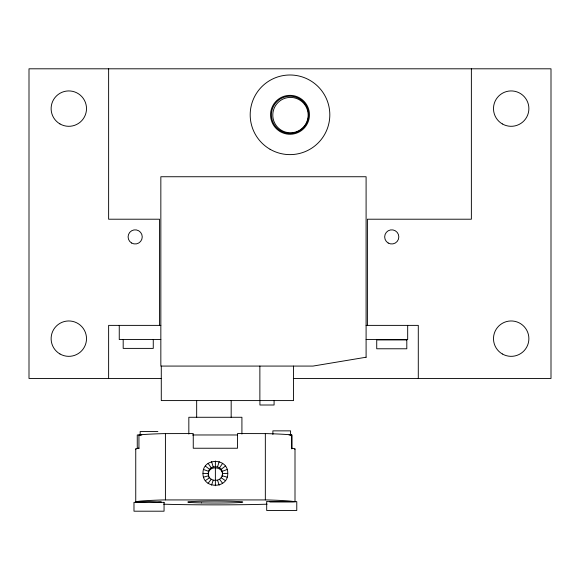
<?xml version="1.0" encoding="UTF-8"?>
<svg xmlns="http://www.w3.org/2000/svg" width="580" height="580" viewBox="0 0 580 580"><rect width="100%" height="100%" fill="white"/><g stroke="black" fill="none" stroke-linecap="round" stroke-linejoin="round"><path stroke-width="0.87" d="M208.292 474.571C207.988 464.45 225.185 466.371 222.213 476.397M202.986 473.352C202.463 457.482 228.288 457.482 227.759 473.352C228.288 489.223 202.463 489.223 202.986 473.352L208.292 473.541C207.995 482.611 222.749 482.611 222.452 473.541C222.749 464.471 207.995 464.471 208.292 473.541M217.558 466.813L219.204 461.578M211.548 485.126L213.186 480.269M219.537 467.813L222.655 463.34M208.089 483.365L211.214 479.261M221.103 469.379L225.395 466.073M205.349 480.632L209.648 477.695M222.104 471.351L227.157 469.524M203.594 477.18L208.64 475.723M269.852 501.925L293.603 501.925M222.452 473.541L227.759 473.352M157.666 502.367L161.407 502.062L149.016 501.627L136.633 502.062L140.367 502.367M291.805 448.905L291.805 434.971L291.102 434.884A79.627 2.806 0 0 0 267.09 433.615L237.495 433.564L237.495 448.238L193.256 448.238L193.256 433.564L163.661 433.615A79.627 2.806 0 0 0 139.642 434.884L138.939 434.971L138.939 448.231L137.946 448.354A79.627 2.806 0 0 0 135.988 449.232M295.002 449.007L295.002 502.062A79.627 2.806 0 0 0 292.798 501.403L291.102 501.192A79.627 2.806 0 0 0 267.09 499.924L163.661 499.924A79.627 2.806 0 0 0 139.642 501.192L137.946 501.403A79.627 2.806 0 0 0 136.728 502.498M160.841 325.38L108.627 325.38L108.627 378.464M366.096 325.38L418.289 325.38L418.289 378.464M160.841 339.532L119.255 339.532L119.255 325.38M366.096 339.532L407.682 339.532L407.682 325.38M161.312 378.464L29 378.464L29 68.803L551 68.803L551 378.464L293.335 378.464M157.862 431.571L140.172 431.571L140.172 435.152M141.774 434.971L137.264 434.971L137.264 448.238L139.07 448.238M192.517 434.971L237.495 434.971M289.087 434.971L291.805 434.971L291.805 448.238L292.798 448.354A79.627 2.806 0 0 1 294.756 449.232M267.017 501.635L296.771 501.635L296.771 510.487L266.691 510.487L266.691 501.635M222.104 475.723L227.157 477.18M203.594 469.524L208.64 471.351M221.103 477.695L225.395 480.632M205.349 466.073L209.648 469.379M219.537 479.261L222.655 483.365M208.089 463.34L211.214 467.813M208.865 477.195L208.539 476.397M217.558 480.269L219.204 485.126M211.548 461.578L213.186 466.813M471.373 68.803L471.373 219.211L367.415 219.211L367.415 325.38M293.552 366.074L293.552 400.584L161.284 400.584L161.284 366.074M290.58 435.341L290.58 430.86L272.883 430.86L272.883 434.442M274.086 400.584L274.086 405.007L259.927 405.007L259.927 400.584M265.336 433.564L265.336 499.88M259.869 366.074L259.869 400.584M241.918 434.087L241.918 417.274L188.833 417.274L188.833 434.087M231.173 400.584L231.173 417.39M215.376 460.977L215.376 466.465M215.376 467.495L215.376 485.728M196.671 400.584L196.671 417.39M165.416 433.564L165.416 499.88M159.5 325.38L159.5 219.211L108.627 219.211L108.627 68.803M153.265 339.546L153.265 348.392L123.185 348.392L123.185 339.546M135.749 449.007L135.749 502.062M267.09 504.194A79.627 2.806 0 0 1 163.661 504.194M366.096 357.229L313.012 366.074L160.841 366.074L160.841 176.74L366.096 176.74L366.096 357.229M406.805 339.931L376.724 339.931L376.724 348.776L406.805 348.776L406.805 339.931M164.06 502.352L133.98 502.352L133.98 511.197L164.06 511.197L164.06 502.352M201.623 502.896A27.427 0.964 0 0 0 242.759 502.062A27.427 0.964 0 0 0 201.623 501.221A27.427 0.964 0 0 0 201.623 502.896M59.965 353.974A17.697 17.697 0 0 0 86.507 338.647A17.697 17.697 0 0 0 59.965 323.328A17.697 17.697 0 0 0 59.965 353.974M59.965 123.939A17.697 17.697 0 0 0 86.507 108.612A17.697 17.697 0 0 0 59.965 93.293A17.697 17.697 0 0 0 59.965 123.939M131.631 243.035A7.076 7.076 0 0 0 142.245 236.901A7.076 7.076 0 0 0 131.631 230.775A7.076 7.076 0 0 0 131.631 243.035M502.338 123.939A17.697 17.697 0 0 0 528.88 108.612A17.697 17.697 0 0 0 502.338 93.293A17.697 17.697 0 0 0 502.338 123.939M502.338 353.974A17.697 17.697 0 0 0 528.88 338.647A17.697 17.697 0 0 0 502.338 323.328A17.697 17.697 0 0 0 502.338 353.974M388.209 243.035A7.076 7.076 0 0 0 398.822 236.901A7.076 7.076 0 0 0 388.209 230.775A7.076 7.076 0 0 0 388.209 243.035M270.091 149.285A39.817 39.817 0 0 0 329.817 114.811A39.817 39.817 0 0 0 270.091 80.33A39.817 39.817 0 0 0 270.091 149.285M280.713 130.899A18.582 18.582 0 0 0 308.582 114.811A18.582 18.582 0 0 0 280.713 98.716A18.582 18.582 0 0 0 280.713 130.899M281.626 130.42A17.697 17.697 0 0 0 308.168 115.094A17.697 17.697 0 0 0 281.626 99.775A17.697 17.697 0 0 0 281.626 130.42M280.27 131.667A19.466 19.466 0 0 0 309.466 114.811A19.466 19.466 0 0 0 280.27 97.955A19.466 19.466 0 0 0 280.27 131.667"/></g></svg>
